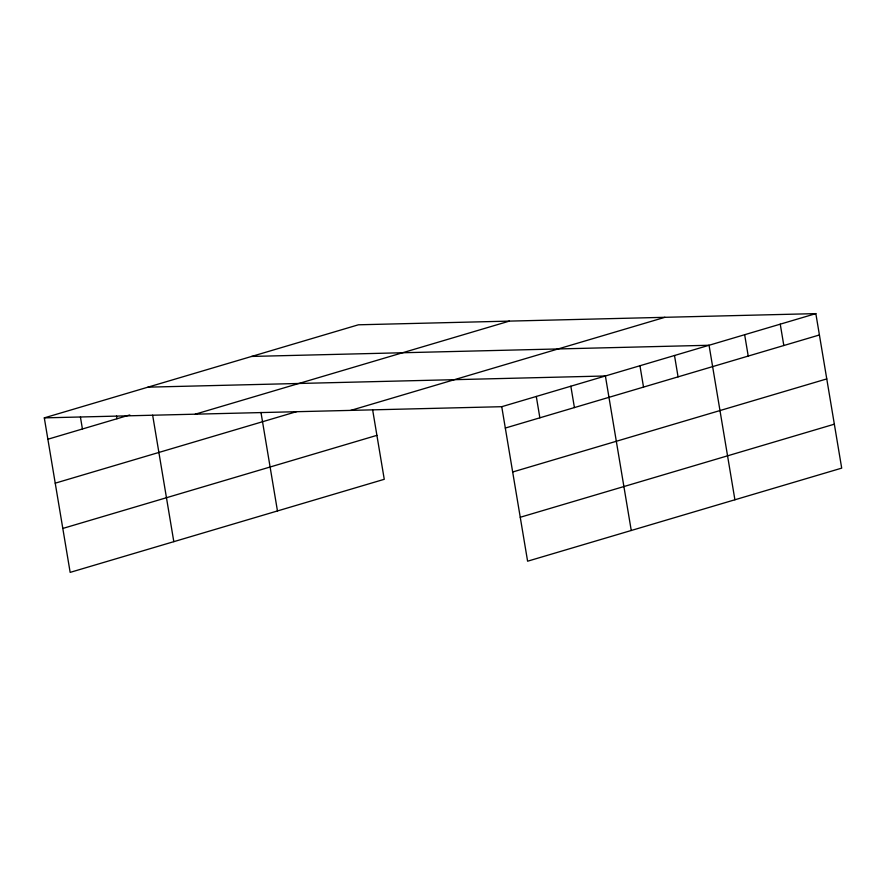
<?xml version="1.0" encoding="UTF-8"?>
<svg xmlns="http://www.w3.org/2000/svg" width="886" height="886" viewBox="0 0 886 886"><rect width="100%" height="100%" fill="white"/><g stroke="black" fill="none" stroke-linecap="round" stroke-linejoin="round"><path stroke-width="1.33" d="M44.3 417.871L358.398 324.797L815.84 313.622L841.7 468.129L527.602 561.203L501.742 406.696L44.3 417.871L70.16 572.378L384.258 479.304L372.674 410.063M47.877 439.234L129.777 414.958M195.252 414.183L509.361 321.109M55.231 483.169L296.81 411.58M350.79 410.384L664.888 317.31M62.806 528.444L376.904 435.358M501.742 406.696L815.84 313.622M505.319 428.049L819.417 334.974M512.673 471.994L826.771 378.909M520.248 517.269L834.346 424.184M251.613 356.438L709.055 345.263L734.904 499.77M147.951 387.16L605.393 375.985L631.253 530.492M780.245 324.165L783.822 345.518M744.65 334.72L748.227 356.072M674.501 355.507L678.067 376.86M639.947 365.741L643.524 387.093M570.839 386.218L574.416 407.571M536.296 396.463L539.862 417.815M260.971 412.422L277.462 510.945M152.647 415.169L173.811 541.667M116.531 416.088L116.974 418.757M80.416 416.985L82.42 428.99"/></g></svg>
